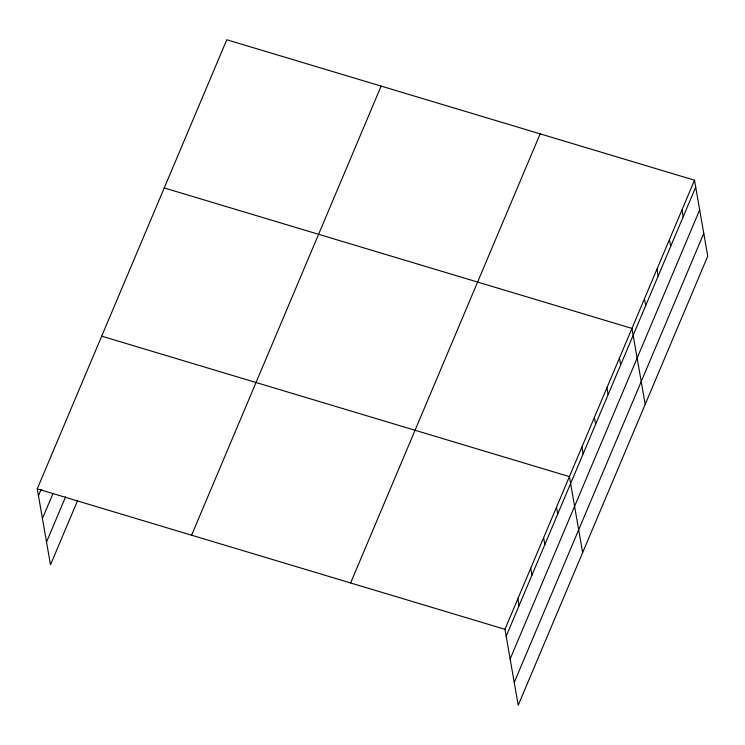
<?xml version="1.0" encoding="UTF-8"?>
<svg xmlns="http://www.w3.org/2000/svg" width="745" height="745" viewBox="0 0 745 745"><rect width="100%" height="100%" fill="white"/><g stroke="black" fill="none" stroke-linecap="round" stroke-linejoin="round"><path stroke-width="1.12" d="M77.61 500.556L50.502 564.794L37.25 488.85L226.787 39.746L694.498 180.206L707.75 256.15L518.213 705.254L504.961 629.311L694.498 180.206M38.451 495.76L41.124 489.437M42.428 518.539L53.1 493.264M46.525 542.006L65.635 496.729M191.595 535.199L381.133 86.103M350.616 582.962L540.153 133.858M506.172 636.221L695.7 187.116M510.148 658.999L699.676 209.904M514.236 682.476L703.774 233.371M164.235 187.945L631.946 328.415L645.207 404.358M101.693 336.153L569.404 476.623L582.655 552.557M37.25 488.85L504.961 629.311M681.982 209.848L683.193 216.758M669.476 239.49L670.686 246.399M656.969 269.131L658.17 276.041M644.462 298.773L645.664 305.683M619.44 358.056L620.65 364.966M606.933 387.698L608.134 394.608M594.426 417.34L595.628 424.25M581.91 446.981L583.121 453.882M556.515 507.159L557.726 514.069M543.626 537.694L544.837 544.604M530.738 568.239L531.949 575.14M517.85 598.775L519.06 605.685"/></g></svg>
